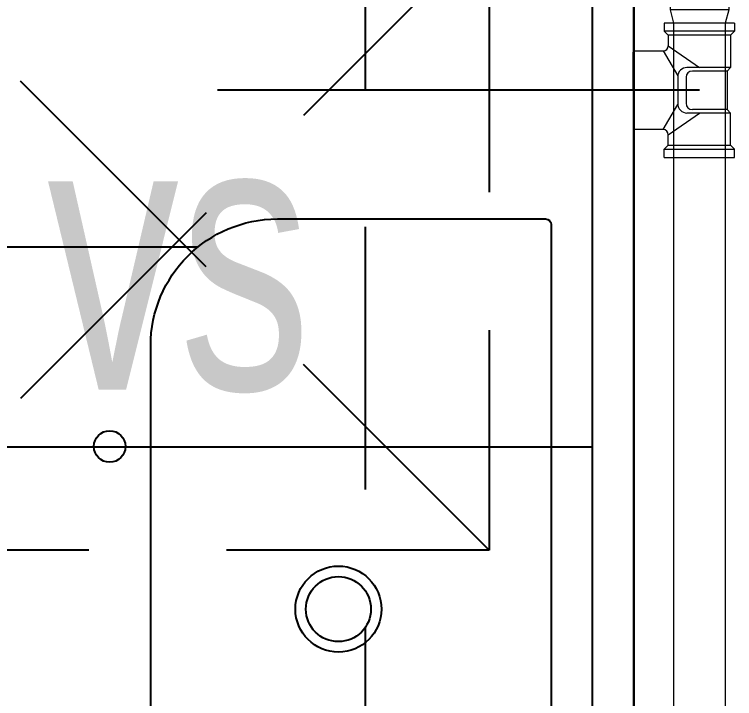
# Model space of a CAD drawing. Header units: millimetres. Extents: x 1573 to 2177, y 1587 to 1932.
# Drawn here: x 1906.061 to 1906.584, y 1906.523 to 1907.019 of the extents above; entities that cross this region are included whole.
import ezdxf

# ---------------------------------------------------------------- set-up
doc = ezdxf.new("R2010")
doc.units = ezdxf.units.MM
doc.header["$LTSCALE"] = 0.03
doc.linetypes.add('HIDDEN', pattern=[9.525, 6.35, -3.175])
for name, color, linetype in [('-HIDRO', 8, 'Continuous'), ('AF', 2, 'Continuous'), ('Prumadas_T', 2, 'Continuous')]:
    doc.layers.add(name, color=color, linetype=linetype)
doc.layers.add('TigreCad', color=2, linetype='Continuous', lineweight=13)
doc.styles.add('CELIO_COTA', font='technic_.ttf', dxfattribs={"width": 0.85})

# ---------------------------------------------------------------- blocks, each defined once
blk = doc.blocks.new('35288376p')
at = {"layer": 'TigreCad'}
for p, q in [((-19, 17.6), (-19, 31.5)), ((0, 32), (-18.5, 32)), ((0, 32), (18.5, 32)), ((19, 31.5), (19, 17.6)), ((-19, 17.6), (-6.91, 10.51)), ((19, 17.6), (6.91, 10.51)), ((-32.5, 17), (-32.5, -17)), ((-32.5, 17), (-28.5, 17)), ((-28.5, 17), (-26.6, 15.1)), ((-28.5, 17), (-28.5, -17)), ((-26.6, 15.1), (-26.6, -15.1)), ((-26.6, 15.1), (-21.5, 15.1)), ((-21.5, 15.1), (-11, 0)), ((21.5, 15.1), (11, 0)), ((26.6, 15.1), (21.5, 15.1)), ((28.5, 17), (26.6, 15.1)), ((26.6, -15.1), (26.6, 15.1)), ((32.5, 17), (28.5, 17)), ((28.5, -17), (28.5, 17)), ((32.5, -17), (32.5, 17)), ((6.5, 10.52), (-6.5, 10.52)), ((-11, 0), (-11, 6.02)), ((6.3, 6.42), (-6.3, 6.42)), ((0, 6.45), (-0.05, 6.42)), ((0, 6.45), (0.05, 6.42)), ((11, 0), (11, 6.02)), ((-9.3, 0), (-9.3, 3.42)), ((9.3, 0), (9.3, 3.42)), ((9.3, -13.4), (9.3, 0)), ((11, -15.1), (11, 0)), ((-11, -15.1), (-11, 0)), ((-9.3, -13.4), (-9.3, 0)), ((-11, -15.1), (-9.3, -13.4)), ((9.3, -13.4), (-9.3, -13.4)), ((11, -15.1), (9.3, -13.4)), ((-32.5, -17), (-28.5, -17)), ((-28.5, -17), (-26.6, -15.1)), ((-26.6, -15.1), (-11, -15.1)), ((26.6, -15.1), (11, -15.1)), ((28.5, -17), (26.6, -15.1)), ((32.5, -17), (28.5, -17))]:
    blk.add_line(p, q, dxfattribs=at)
for centre, radius, start, end in [((-18.5, 31.5), 0.5, 90, 180), ((18.5, 31.5), 0.5, 0, 90), ((-21.5, 17.6), 2.5, 270, 0), ((21.5, 17.6), 2.5, 180, 270), ((-6.5, 6.02), 4.5, 90, 180), ((6.5, 6.02), 4.5, 0, 90), ((-6.3, 3.42), 3, 90, 180), ((6.3, 3.42), 3, 0, 90)]:
    blk.add_arc(centre, radius, start, end, dxfattribs=at)
blk = doc.blocks.new('10120250p')
at = {"layer": 'TigreCad', "linetype": 'Continuous'}
for p, q in [((-38.568298, 14.2), (-6.34449, 14.2)), ((-38.568298, 14.2), (-38.568298, 12.5)), ((-6.34449, 14.2), (0, 12.5)), ((-6.34449, 14.2), (-6.34449, -14.2)), ((-38.568298, 12.5), (-38.568298, -12.5)), ((0, 12.5), (0, -12.5)), ((-38.568298, -14.2), (-38.568298, -12.5)), ((-6.34449, -14.2), (0, -12.5)), ((-38.568298, -14.2), (-6.34449, -14.2))]:
    blk.add_line(p, q, dxfattribs=at)

msp = doc.modelspace()

# ---------------------------------------------------------------- linework, layer by layer
at = {"layer": '-HIDRO'}
for p, q in [((1906.51089, 1896.4573), (1906.51089, 1907.5453)), ((1906.51089, 1907.3803), (1906.51089, 1906.2508)), ((1906.48089, 1906.2508), (1906.48089, 1907.1553))]:
    msp.add_line(p, q, dxfattribs=at)
at = {"layer": '-HIDRO', "linetype": 'HIDDEN'}
for p, q in [((1906.31589, 1907.1553), (1906.31589, 1904.9053)), ((1906.40589, 1906.6303), (1905.95589, 1907.0803)), ((1906.40589, 1907.0803), (1905.95589, 1906.6303)), ((1906.40589, 1907.0803), (1906.40589, 1906.6303)), ((1906.40589, 1906.6303), (1905.95589, 1906.6303))]:
    msp.add_line(p, q, dxfattribs=at)
at = {"layer": '-HIDRO', "ltscale": 100}
msp.add_line((1904.83089, 1906.7053), (1906.48089, 1906.7053), dxfattribs=at)
at = {"layer": '-HIDRO'}
for points in [[(1906.45089, 1906.3087, -0.414232), (1906.44683, 1906.30464), (1906.25221, 1906.30464, -0.414213), (1906.16028, 1906.39656), (1906.16028, 1906.77852, -0.414213), (1906.25221, 1906.87044), (1906.44683, 1906.87044, -0.414195), (1906.45089, 1906.86638)], [(1906.14196, 1906.70547, -1), (1906.11913, 1906.70547, -1)], [(1906.32767, 1906.58754, -1), (1906.26528, 1906.58754, -1)], [(1906.32006, 1906.58754, -1), (1906.27289, 1906.58754, -1)]]:
    msp.add_lwpolyline(points, format="xyb", close=True, dxfattribs=at)
msp.add_lwpolyline([(1906.19446, 1906.85004), (1905.73256, 1906.85004, 1), (1905.73256, 1906.32504), (1906.19446, 1906.32504)], format="xyb", dxfattribs=at)
at = {"layer": 'AF', "ltscale": 100}
msp.add_line((1906.55839, 1906.96378), (1906.20886, 1906.96378), dxfattribs=at)
at = {"layer": 'TigreCad', "ltscale": 100}
for p, q in [((1906.53964, 1907.01253), (1906.53964, 1904.19027)), ((1906.57714, 1907.01253), (1906.57714, 1904.19027))]:
    msp.add_line(p, q, dxfattribs=at)

# ---------------------------------------------------------------- block references
at = {"layer": 'AF', "ltscale": 100, "xscale": 0.0015, "yscale": 0.0015, "zscale": 0.0015, "rotation": 269.9999999999931}
msp.add_blockref('10120250p', (1906.55839, 1907.01253), dxfattribs=at)
at = {"layer": 'TigreCad', "ltscale": 100, "xscale": 0.0015, "yscale": 0.0015, "zscale": 0.0015, "rotation": 90}
msp.add_blockref('35288376p', (1906.55839, 1906.96378), dxfattribs=at)

# ---------------------------------------------------------------- texts
at = {"layer": 'Prumadas_T', "style": 'CELIO_COTA', "width": 0.85}
msp.add_text('vs', height=0.196552, rotation=0, dxfattribs=at).set_placement((1906.08515, 1906.7468))

doc.saveas('drawing.dxf')
